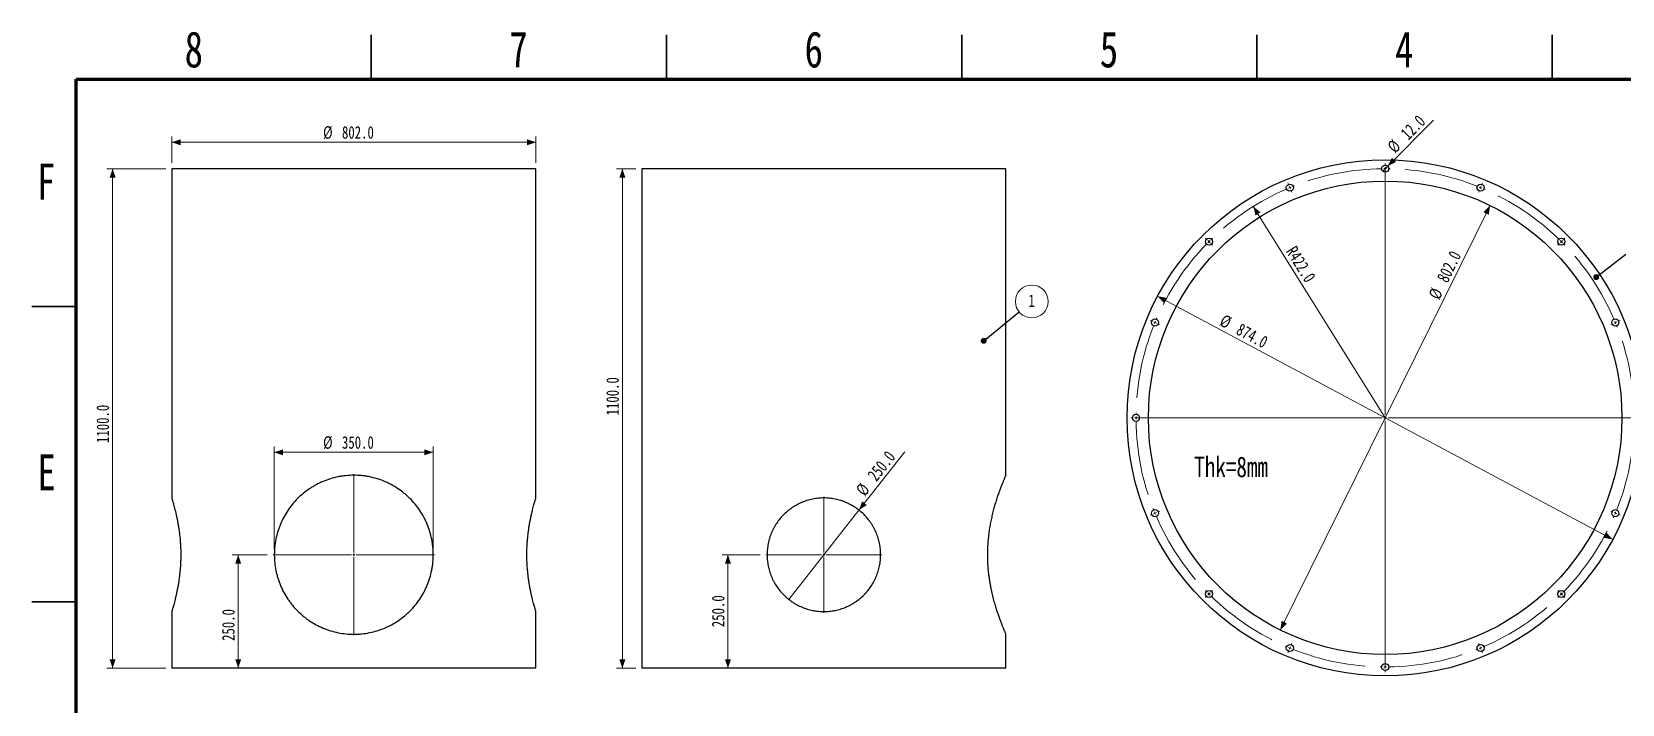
# Paper-space layout 'Sheet3' of a CAD drawing. Header units: millimetres. Extents: x 0 to 433, y 0 to 295.
# Drawn here: x 2.5 to 271.9, y 181.2 to 295 of the extents above; entities that cross this region are included whole.
import ezdxf

# ---------------------------------------------------------------- set-up
doc = ezdxf.new("R2010")
doc.units = ezdxf.units.MM
doc.linetypes.add('CENTERX2', pattern=[20.32, 12.7, -2.54, 2.54, -2.54])
doc.styles.add('SLDTEXTSTYLE0', font='TXT', dxfattribs={"width": 0.75})
doc.dimstyles.new('SLDDIMSTYLE10', dxfattribs={"dimtxt": 2.116667, "dimasz": 1.5, "dimexe": 0, "dimexo": 0.0625, "dimgap": 0.529167, "dimtad": 1, "dimdec": 1, "dimlfac": 13, "dimrnd": 1e-09, "dimzin": 4, "dimdsep": 46, "dimtxsty": 'SLDTEXTSTYLE0', "dimblk1": 'NONE', "dimsah": 1, "dimcen": 0, "dimadec": 0, "dimazin": 1, "dimtfac": 1, "dimtdec": 0, "dimtmove": 0, "dimatfit": 3, "dimldrblk": 'NONE', "dimfxl": 1, "dimfrac": 2, "dimtolj": 1, "dimtzin": 12, "dimarcsym": 0})
doc.dimstyles.new('SLDDIMSTYLE16', dxfattribs={"dimtxt": 2.116667, "dimasz": 1.5, "dimexe": 0, "dimexo": 0.0625, "dimgap": 0.529167, "dimtad": 1, "dimdec": 1, "dimlfac": 10, "dimrnd": 1e-09, "dimzin": 4, "dimdsep": 46, "dimtxsty": 'SLDTEXTSTYLE0', "dimsah": 1, "dimcen": 0, "dimadec": 0, "dimazin": 1, "dimtfac": 1, "dimtdec": 0, "dimtofl": 0, "dimtmove": 0, "dimatfit": 3, "dimfxl": 1, "dimfrac": 2, "dimtolj": 1, "dimtzin": 12, "dimarcsym": 0})
doc.dimstyles.new('SLDDIMSTYLE17', dxfattribs={"dimtxt": 2.116667, "dimasz": 1.5, "dimexe": 0, "dimexo": 0.0625, "dimgap": 0.529167, "dimtad": 1, "dimdec": 1, "dimlfac": 10, "dimrnd": 1e-09, "dimzin": 4, "dimdsep": 46, "dimtxsty": 'SLDTEXTSTYLE0', "dimblk1": 'NONE', "dimsah": 1, "dimcen": 0, "dimadec": 0, "dimazin": 1, "dimtfac": 1, "dimtdec": 0, "dimtmove": 0, "dimatfit": 3, "dimldrblk": 'NONE', "dimfxl": 1, "dimfrac": 2, "dimtolj": 1, "dimtzin": 12, "dimarcsym": 0})
doc.dimstyles.new('SLDDIMSTYLE3', dxfattribs={"dimtxt": 0.18, "dimasz": 1, "dimexe": 0, "dimexo": 0.0625, "dimgap": 0, "dimtad": 0, "dimtih": 1, "dimtoh": 1, "dimdec": 0, "dimrnd": 1e-09, "dimzin": 0, "dimdsep": 46, "dimtxsty": 'Standard', "dimblk1": 'DOT', "dimblk2": 'DOT', "dimsah": 1, "dimcen": 0.09, "dimadec": 0, "dimazin": 0, "dimtfac": 1, "dimtdec": 0, "dimtofl": 0, "dimtmove": 0, "dimatfit": 3, "dimldrblk": 'DOT', "dimfxl": 1, "dimfrac": 2, "dimtolj": 1, "dimtzin": 0, "dimarcsym": 0})
doc.dimstyles.new('SLDDIMSTYLE5', dxfattribs={"dimtxt": 2.116667, "dimasz": 1.5, "dimexe": 0, "dimexo": 0.0625, "dimgap": 0.529167, "dimtad": 1, "dimdec": 1, "dimlfac": 10, "dimrnd": 1e-09, "dimzin": 4, "dimdsep": 46, "dimtxsty": 'SLDTEXTSTYLE0', "dimsah": 1, "dimcen": 0, "dimadec": 0, "dimazin": 1, "dimtfac": 1, "dimtdec": 0, "dimtmove": 0, "dimatfit": 3, "dimfxl": 1, "dimfrac": 2, "dimtolj": 1, "dimtzin": 12, "dimarcsym": 0})
doc.dimstyles.new('SLDDIMSTYLE9', dxfattribs={"dimtxt": 2.116667, "dimasz": 1.5, "dimexe": 0, "dimexo": 0.0625, "dimgap": 0.529167, "dimtad": 1, "dimdec": 1, "dimlfac": 13, "dimrnd": 1e-09, "dimzin": 4, "dimdsep": 46, "dimtxsty": 'SLDTEXTSTYLE0', "dimsah": 1, "dimcen": 0.09, "dimadec": 0, "dimazin": 1, "dimtfac": 1, "dimtdec": 0, "dimtofl": 0, "dimtmove": 0, "dimatfit": 3, "dimfxl": 1, "dimfrac": 2, "dimtolj": 1, "dimtzin": 12, "dimarcsym": 0})

# ---------------------------------------------------------------- blocks, each defined once
blk = doc.blocks.new('_D_20')
at = {"color": 7, "linetype": 'Continuous', "lineweight": 18}
for p, q in [((26.19, 272.86), (26.19, 277.33)), ((87.88, 276.33), (26.19, 276.33)), ((87.88, 272.86), (87.88, 277.33))]:
    blk.add_line(p, q, dxfattribs=at)
for points in [[(26.19, 276.33), (27.69, 275.83), (27.69, 276.83)], [(87.88, 276.33), (86.38, 276.83), (86.38, 275.83)]]:
    blk.add_solid(points, dxfattribs=at)
at = {"color": 7, "linetype": 'Continuous', "lineweight": 18, "char_height": 2.117, "attachment_point": 1, "style": 'SLDTEXTSTYLE0'}
for s, insert in [('%%c', (51.84, 279.06)), ('802.0', (55.03, 279.06))]:
    blk.add_mtext(s, dxfattribs=dict(at, insert=insert))
blk = doc.blocks.new('_D_21')
at = {"color": 7, "linetype": 'Continuous', "lineweight": 18}
for p, q in [((25.19, 271.86), (15.19, 271.86)), ((16.19, 187.24), (16.19, 271.86)), ((25.19, 187.24), (15.19, 187.24))]:
    blk.add_line(p, q, dxfattribs=at)
for points in [[(16.19, 271.86), (15.69, 270.36), (16.69, 270.36)], [(16.19, 187.24), (16.69, 188.74), (15.69, 188.74)]]:
    blk.add_solid(points, dxfattribs=at)
at = {"color": 7, "linetype": 'Continuous', "lineweight": 18, "insert": (13.46, 225.4), "char_height": 2.117, "attachment_point": 1, "rotation": 90, "style": 'SLDTEXTSTYLE0'}
blk.add_mtext('1100.0', dxfattribs=at)
blk = doc.blocks.new('_D_22')
at = {"color": 7, "linetype": 'Continuous', "lineweight": 18}
for p, q in [((42.38, 206.47), (36.46, 206.47)), ((37.46, 206.47), (37.46, 187.24))]:
    blk.add_line(p, q, dxfattribs=at)
for points in [[(37.46, 206.47), (36.96, 204.97), (37.96, 204.97)], [(37.46, 187.24), (37.96, 188.74), (36.96, 188.74)]]:
    blk.add_solid(points, dxfattribs=at)
at = {"color": 7, "linetype": 'Continuous', "lineweight": 18, "insert": (34.73, 191.88), "char_height": 2.117, "attachment_point": 1, "rotation": 90, "style": 'SLDTEXTSTYLE0'}
blk.add_mtext('250.0', dxfattribs=at)
blk = doc.blocks.new('_D_23')
at = {"color": 7, "linetype": 'Continuous', "lineweight": 18}
for p, q in [((43.57, 207.47), (43.57, 224.82)), ((43.57, 223.82), (70.5, 223.82)), ((70.5, 207.47), (70.5, 224.82))]:
    blk.add_line(p, q, dxfattribs=at)
for points in [[(43.57, 223.82), (45.07, 223.32), (45.07, 224.32)], [(70.5, 223.82), (69, 224.32), (69, 223.32)]]:
    blk.add_solid(points, dxfattribs=at)
at = {"color": 7, "linetype": 'Continuous', "lineweight": 18, "char_height": 2.117, "attachment_point": 1, "style": 'SLDTEXTSTYLE0'}
for s, insert in [('%%c', (51.84, 226.55)), ('350.0', (55.03, 226.55))]:
    blk.add_mtext(s, dxfattribs=dict(at, insert=insert))
blk = doc.blocks.new('SW_CENTERMARKSYMBOL_0')
at = {"color": 0, "linetype": 'Continuous', "lineweight": 0}
for p, q in [((0, 0.38), (0, 13.65)), ((-0.38, 0), (-13.65, 0)), ((0, 0), (-0.19, 0)), ((0, 0), (0, 0.19)), ((0, 0), (0, -0.19)), ((0, 0), (0.19, 0)), ((0.38, 0), (13.65, 0)), ((0, -0.38), (0, -13.65))]:
    blk.add_line(p, q, dxfattribs=at)
blk = doc.blocks.new('_D_24')
at = {"color": 7, "linetype": 'Continuous', "lineweight": 18}
for p, q in [((125.84, 206.47), (119.4, 206.47)), ((120.4, 206.47), (120.4, 187.24))]:
    blk.add_line(p, q, dxfattribs=at)
for points in [[(120.4, 206.47), (119.9, 204.97), (120.9, 204.97)], [(120.4, 187.24), (120.9, 188.74), (119.9, 188.74)]]:
    blk.add_solid(points, dxfattribs=at)
at = {"color": 7, "linetype": 'Continuous', "lineweight": 18, "insert": (117.68, 194.21), "char_height": 2.117, "attachment_point": 1, "rotation": 90, "style": 'SLDTEXTSTYLE0'}
blk.add_mtext('250.0', dxfattribs=at)
blk = doc.blocks.new('_D_25')
at = {"color": 7, "linetype": 'Continuous', "lineweight": 18}
for q in [(150.38, 223.9), (130.7, 198.92)]:
    blk.add_line((142.6, 214.03), q, dxfattribs=at)
blk.add_solid([(142.6, 214.03), (143.92, 214.9), (143.13, 215.52)], dxfattribs=at)
at = {"color": 7, "linetype": 'Continuous', "lineweight": 18, "char_height": 2.117, "attachment_point": 1, "rotation": 51.7787, "style": 'SLDTEXTSTYLE0'}
for s, insert in [('250.0', (143.89, 220.06)), ('%%c', (141.91, 217.55))]:
    blk.add_mtext(s, dxfattribs=dict(at, insert=insert))
blk = doc.blocks.new('_NONE')
blk = doc.blocks.new('_D_26')
at = {"color": 7, "linetype": 'Continuous', "lineweight": 18}
for p, q in [((104.8, 271.86), (101.53, 271.86)), ((102.53, 271.86), (102.53, 187.24)), ((104.8, 187.24), (101.53, 187.24))]:
    blk.add_line(p, q, dxfattribs=at)
for points in [[(102.53, 271.86), (102.03, 270.36), (103.03, 270.36)], [(102.53, 187.24), (103.03, 188.74), (102.03, 188.74)]]:
    blk.add_solid(points, dxfattribs=at)
at = {"color": 7, "linetype": 'Continuous', "lineweight": 18, "insert": (99.8, 230.07), "char_height": 2.117, "attachment_point": 1, "rotation": 90, "style": 'SLDTEXTSTYLE0'}
blk.add_mtext('1100.0', dxfattribs=at)
blk = doc.blocks.new('SW_NOTE_40')
at = {"color": 0, "linetype": 'Continuous', "lineweight": 0}
blk.add_circle((2.15, 1.76), 2.78, dxfattribs=at)
at = {"color": 0, "linetype": 'Continuous', "lineweight": 0, "insert": (2.13, 2.93), "char_height": 2.12, "attachment_point": 2, "style": 'SLDTEXTSTYLE0'}
blk.add_mtext('1', dxfattribs=at)
blk = doc.blocks.new('_DOT')
at = {"color": 0, "linetype": 'ByBlock', "lineweight": -2}
blk.add_line((-0.5, 0), (-1, 0), dxfattribs=at)
at = {"color": 0, "linetype": 'ByBlock', "const_width": 0.5}
blk.add_lwpolyline([(-0.25, 0, 1), (0.25, 0, 1)], format="xyb", close=True, dxfattribs=at)
blk = doc.blocks.new('SW_CENTERMARKSYMBOL_1')
at = {"color": 0, "linetype": 'Continuous', "lineweight": 0}
for p, q in [((0, 0.38), (0, 9.81)), ((-0.38, 0), (-9.81, 0)), ((0, 0), (-0.19, 0)), ((0, 0), (0, 0.19)), ((0, 0), (0, -0.19)), ((0, 0), (0.19, 0)), ((0.38, 0), (9.81, 0)), ((0, -0.38), (0, -9.81))]:
    blk.add_line(p, q, dxfattribs=at)
blk = doc.blocks.new('_D_34')
at = {"color": 7, "linetype": 'Continuous', "lineweight": 18}
blk.add_line((249.48, 265.62), (213.96, 193.71), dxfattribs=at)
for points in [[(249.48, 265.62), (248.37, 264.49), (249.27, 264.05)], [(213.96, 193.71), (215.07, 194.84), (214.17, 195.28)]]:
    blk.add_solid(points, dxfattribs=at)
at = {"color": 7, "linetype": 'Continuous', "lineweight": 18, "char_height": 2.117, "attachment_point": 1, "rotation": 63.7075, "style": 'SLDTEXTSTYLE0'}
for s, insert in [('802.0', (240.37, 253.32)), ('%%c', (238.95, 250.45))]:
    blk.add_mtext(s, dxfattribs=dict(at, insert=insert))
blk = doc.blocks.new('_D_35')
at = {"color": 7, "linetype": 'Continuous', "lineweight": 18}
blk.add_line((193.17, 250.25), (270.27, 209.08), dxfattribs=at)
for points in [[(193.17, 250.25), (194.26, 249.1), (194.73, 249.98)], [(270.27, 209.08), (269.18, 210.23), (268.71, 209.35)]]:
    blk.add_solid(points, dxfattribs=at)
at = {"color": 7, "linetype": 'Continuous', "lineweight": 18, "char_height": 2.117, "attachment_point": 1, "rotation": 331.8996, "style": 'SLDTEXTSTYLE0'}
for s, insert in [('%%c', (204.49, 247.29)), ('874.0', (207.31, 245.79))]:
    blk.add_mtext(s, dxfattribs=dict(at, insert=insert))
blk = doc.blocks.new('_D_36')
at = {"color": 7, "linetype": 'Continuous', "lineweight": 18}
blk.add_line((209.38, 265.47), (231.72, 229.66), dxfattribs=at)
blk.add_solid([(209.38, 265.47), (209.75, 263.93), (210.6, 264.46)], dxfattribs=at)
at = {"color": 7, "linetype": 'Continuous', "lineweight": 18, "insert": (216.63, 258.99), "char_height": 2.117, "attachment_point": 1, "rotation": 301.9619, "style": 'SLDTEXTSTYLE0'}
blk.add_mtext('R422.0', dxfattribs=at)
blk = doc.blocks.new('_D_37')
at = {"color": 7, "linetype": 'Continuous', "lineweight": 18}
for q in [(239.91, 280.06), (231.3, 271.44)]:
    blk.add_line((232.14, 272.29), q, dxfattribs=at)
blk.add_solid([(232.14, 272.29), (233.56, 273), (232.85, 273.7)], dxfattribs=at)
at = {"color": 7, "linetype": 'Continuous', "lineweight": 18, "char_height": 2.117, "attachment_point": 1, "rotation": 45, "style": 'SLDTEXTSTYLE0'}
for s, insert in [('12.0', (234.15, 278.09)), ('%%c', (231.89, 275.83))]:
    blk.add_mtext(s, dxfattribs=dict(at, insert=insert))
blk = doc.blocks.new('SW_CENTERMARKSYMBOL_4')
at = {"color": 0, "linetype": 'Continuous', "lineweight": 0}
for p, q in [((-38.99, 26.55), (-38.99, 26.9)), ((-38.99, -15.65), (-38.99, 26.3)), ((-38.99, 26.05), (-38.99, 26.3)), ((-38.99, 26.05), (-38.99, 25.8)), ((-38.99, 25.55), (-38.99, 25.2)), ((-55.33, 23.3), (-55.46, 23.62)), ((-55.14, 22.84), (-55.23, 23.07)), ((-55.14, 22.84), (-55.04, 22.61)), ((-54.95, 22.38), (-54.81, 22.05)), ((-23.03, 22.38), (-23.16, 22.05)), ((-22.84, 22.84), (-22.93, 22.61)), ((-22.84, 22.84), (-22.74, 23.07)), ((-22.65, 23.3), (-22.51, 23.62)), ((-69.18, 14.04), (-69.43, 14.29)), ((-68.83, 13.69), (-69, 13.87)), ((-68.83, 13.69), (-68.65, 13.51)), ((-9.15, 13.69), (-9.32, 13.51)), ((-9.15, 13.69), (-8.97, 13.87)), ((-8.79, 14.04), (-8.55, 14.29)), ((-68.47, 13.34), (-68.23, 13.09)), ((-9.5, 13.34), (-9.75, 13.09)), ((-78.44, 0.19), (-78.76, 0.33)), ((-77.98, 0), (-78.21, 0.1)), ((0, 0), (-0.23, -0.1)), ((0, 0), (0.23, 0.1)), ((0.46, 0.19), (0.79, 0.33)), ((-77.98, 0), (-77.74, -0.1)), ((-77.51, -0.19), (-77.19, -0.33)), ((-0.46, -0.19), (-0.79, -0.33)), ((-81.69, -16.15), (-82.04, -16.15)), ((-39.49, -16.15), (-81.44, -16.15)), ((-81.19, -16.15), (-81.44, -16.15)), ((-81.19, -16.15), (-80.94, -16.15)), ((-80.69, -16.15), (-80.34, -16.15)), ((-38.99, -16.15), (-39.24, -16.15)), ((-38.99, -16.15), (-38.99, -15.9)), ((-38.99, -16.15), (-38.99, -16.4)), ((-38.99, -16.15), (-38.74, -16.15)), ((-38.49, -16.15), (3.46, -16.15)), ((2.71, -16.15), (2.36, -16.15)), ((3.21, -16.15), (2.96, -16.15)), ((3.21, -16.15), (3.46, -16.15)), ((3.71, -16.15), (4.06, -16.15)), ((-38.99, -16.65), (-38.99, -58.6)), ((-77.98, -32.3), (-78.21, -32.39)), ((-77.98, -32.3), (-77.74, -32.2)), ((-77.51, -32.11), (-77.19, -31.97)), ((-0.46, -32.11), (-0.79, -31.97)), ((0, -32.3), (-0.23, -32.2)), ((0, -32.3), (0.23, -32.39)), ((-78.44, -32.49), (-78.76, -32.62)), ((0.46, -32.49), (0.79, -32.62)), ((-68.47, -45.64), (-68.23, -45.39)), ((-9.5, -45.64), (-9.75, -45.39)), ((-69.18, -46.34), (-69.43, -46.59)), ((-68.83, -45.99), (-69, -46.17)), ((-68.83, -45.99), (-68.65, -45.81)), ((-9.15, -45.99), (-9.32, -45.81)), ((-9.15, -45.99), (-8.97, -46.17)), ((-8.79, -46.34), (-8.55, -46.59)), ((-55.33, -55.6), (-55.46, -55.92)), ((-55.14, -55.14), (-55.23, -55.37)), ((-55.14, -55.14), (-55.04, -54.91)), ((-54.95, -54.68), (-54.81, -54.35)), ((-23.03, -54.68), (-23.16, -54.35)), ((-22.84, -55.14), (-22.93, -54.91)), ((-22.84, -55.14), (-22.74, -55.37)), ((-22.65, -55.6), (-22.51, -55.92)), ((-38.99, -57.85), (-38.99, -57.5)), ((-38.99, -58.35), (-38.99, -58.1)), ((-38.99, -58.35), (-38.99, -58.6)), ((-38.99, -58.85), (-38.99, -59.2))]:
    blk.add_line(p, q, dxfattribs=at)
at = {"color": 0, "linetype": 'CENTERX2', "lineweight": 0}
for start, end in [(90.6789, 111.8211), (68.1789, 89.3211), (113.1789, 134.3211), (45.6789, 66.8211), (135.6789, 156.8211), (23.1789, 44.3211), (158.1789, 179.3211), (0.6789, 21.8211), (180.6789, 201.8211), (338.1789, 359.3211), (203.1789, 224.3211), (315.6789, 336.8211), (225.6789, 246.8211), (293.1789, 314.3211), (248.1789, 269.3211), (270.6789, 291.8211)]:
    blk.add_arc((-38.99, -16.15), 42.2, start, end, dxfattribs=at)
at = {"color": 0, "linetype": 'Continuous', "lineweight": 0}
for start, end in [(90, 90.3394), (89.6606, 90), (112.5, 112.8394), (112.1606, 112.5), (67.5, 67.8394), (67.1606, 67.5), (135, 135.3394), (134.6606, 135), (45, 45.3394), (44.6606, 45), (157.1606, 157.5), (22.5, 22.8394), (22.1606, 22.5), (157.5, 157.8394), (179.6606, 180), (180, 180.3394), (0, 0.3394), (359.6606, 0), (202.1606, 202.5), (202.5, 202.8394), (337.1606, 337.5), (337.5, 337.8394), (224.6606, 225), (225, 225.3394), (314.6606, 315), (315, 315.3394), (247.1606, 247.5), (247.5, 247.8394), (292.1606, 292.5), (292.5, 292.8394), (269.6606, 270), (270, 270.3394)]:
    blk.add_arc((-38.99, -16.15), 42.2, start, end, dxfattribs=at)

psp = doc.layouts.new('Sheet3')

# ---------------------------------------------------------------- linework, layer by layer
at = {"color": 7, "linetype": 'Continuous', "lineweight": 35}
for p, q in [((60, 287), (60, 294.5)), ((110, 287), (110, 294.5)), ((160, 287), (160, 294.5)), ((210, 294.5), (210, 287)), ((210, 287), (210, 294.5)), ((260, 287), (260, 294.5)), ((10, 248.5), (2.5, 248.5)), ((10, 198.5), (2.5, 198.5))]:
    psp.add_line(p, q, dxfattribs=at)
at = {"color": 7, "linetype": 'Continuous', "lineweight": 70}
for p, q in [((10, 10), (10, 287)), ((10, 287), (410, 287))]:
    psp.add_line(p, q, dxfattribs=at)
at = {"color": 7, "linetype": 'Continuous', "lineweight": 25}
for p, q in [((26.19, 271.8578), (26.19, 216.0886)), ((87.8823, 271.8578), (26.19, 271.8578)), ((87.8823, 216.0886), (87.8823, 271.8578)), ((105.8027, 271.8578), (105.8027, 187.2424)), ((136.6488, 271.8578), (105.8027, 271.8578)), ((167.495, 271.8578), (136.6488, 271.8578)), ((167.495, 219.9233), (167.495, 271.8578)), ((26.19, 196.8616), (26.19, 187.2424)), ((87.8823, 187.2424), (87.8823, 196.8616)), ((167.495, 187.2424), (167.495, 193.0117)), ((87.8823, 187.2424), (26.19, 187.2424)), ((136.6488, 187.2424), (105.8027, 187.2424)), ((167.495, 187.2424), (136.6488, 187.2424))]:
    psp.add_line(p, q, dxfattribs=at)
for centre, radius in [((231.7205, 229.6645), 43.7), ((231.7205, 271.8645), 0.6), ((231.7205, 229.6645), 40.1), ((215.5712, 268.6522), 0.6), ((247.8697, 268.6522), 0.6), ((201.8806, 259.5044), 0.6), ((261.5604, 259.5044), 0.6), ((192.7328, 245.8137), 0.6), ((270.7082, 245.8137), 0.6), ((189.5205, 229.6645), 0.6), ((192.7328, 213.5152), 0.6), ((270.7082, 213.5152), 0.6), ((201.8806, 199.8246), 0.6), ((261.5604, 199.8246), 0.6), ((215.5712, 190.6768), 0.6), ((247.8697, 190.6768), 0.6), ((231.7205, 187.4645), 0.6)]:
    psp.add_circle(centre, radius, dxfattribs=at)
for points, knots in [([(57.0361, 193.0117), (56.5855, 193.0117), (56.1392, 193.0342), (55.2549, 193.1226), (54.8169, 193.1885), (53.9489, 193.363), (53.519, 193.4716), (52.9868, 193.6347), (52.8805, 193.6687), (52.6688, 193.7393), (52.5637, 193.7759), (52.2505, 193.8891), (52.0445, 193.9694), (51.4348, 194.2244), (51.0394, 194.4132), (50.2698, 194.8276), (49.8956, 195.0532), (49.441, 195.3584), (49.3507, 195.4206), (49.1715, 195.5474), (49.0825, 195.6121), (48.8181, 195.809), (48.6459, 195.944), (48.1409, 196.36), (47.8198, 196.6519), (47.2075, 197.2646), (46.9163, 197.5855), (46.5021, 198.0891), (46.3677, 198.2607), (46.1719, 198.5238), (46.1076, 198.6125), (45.9808, 198.7918), (45.9184, 198.8823), (45.613, 199.3376), (45.3879, 199.7115), (44.9751, 200.4787), (44.7874, 200.872), (44.4498, 201.6787), (44.2998, 202.092), (44.1368, 202.622), (44.1054, 202.7287), (44.0452, 202.9433), (44.0163, 203.0515), (43.9338, 203.3762), (43.8844, 203.5933), (43.7526, 204.2464), (43.6867, 204.6843), (43.598, 205.565), (43.5753, 206.0078), (43.5743, 206.6757), (43.5795, 206.899), (43.5957, 207.2348), (43.6025, 207.347), (43.619, 207.5715), (43.6287, 207.6836), (43.6837, 208.2415), (43.7496, 208.6817), (43.9235, 209.5502), (44.0315, 209.9786), (44.2249, 210.6125), (44.2946, 210.8223), (44.4071, 211.1349), (44.4459, 211.2388), (44.5262, 211.4457), (44.5677, 211.5489), (44.7808, 212.0603), (44.9697, 212.4569), (45.3832, 213.2269), (45.6077, 213.6002), (46.0924, 214.3242), (46.3526, 214.6748), (46.9096, 215.3534), (47.2024, 215.6764), (47.8156, 216.2907), (48.1361, 216.5821), (48.8052, 217.134), (49.1538, 217.3945), (49.608, 217.7003), (49.6997, 217.7605), (49.8851, 217.8788), (49.9788, 217.937), (50.2622, 218.1083), (50.4533, 218.2174), (51.033, 218.5301), (51.4282, 218.7188), (52.2359, 219.0574), (52.6484, 219.2072), (53.4914, 219.4671), (53.9219, 219.5773), (54.582, 219.7111), (54.8025, 219.75), (55.2438, 219.8168), (55.4647, 219.8446), (56.1279, 219.9114), (56.5709, 219.934), (57.4588, 219.9354), (57.9036, 219.9142), (58.4608, 219.8596), (58.5722, 219.8473), (58.7953, 219.8198), (58.9069, 219.8046), (59.2397, 219.7551), (59.4597, 219.7167), (60.1143, 219.5857), (60.5434, 219.4773), (61.3879, 219.2196), (61.8031, 219.0702), (62.3135, 218.8577), (62.4152, 218.8139), (62.6176, 218.7236), (62.7185, 218.6772), (63.0189, 218.5342), (63.2159, 218.4345), (63.7969, 218.1222), (64.1712, 217.8966), (64.8948, 217.4114), (65.2441, 217.1518), (65.7497, 216.7365), (65.9151, 216.5938), (66.1586, 216.373), (66.239, 216.2983), (66.3978, 216.1471), (66.4761, 216.0707), (66.8622, 215.6847), (67.1541, 215.3629), (67.7051, 214.6936), (67.9642, 214.346), (68.4495, 213.6243), (68.6758, 213.2501), (68.9374, 212.7649), (68.9887, 212.6668), (69.0887, 212.47), (69.1374, 212.3711), (69.2797, 212.073), (69.3694, 211.8725), (69.6235, 211.2653), (69.7728, 210.8531), (70.0312, 210.0137), (70.1403, 209.5864), (70.2728, 208.9336), (70.3118, 208.7141), (70.3622, 208.3816), (70.3777, 208.2701), (70.4058, 208.0471), (70.4185, 207.9356), (70.4747, 207.3785), (70.4971, 206.9336), (70.4982, 206.0454), (70.4768, 205.6021), (70.4117, 204.9382), (70.3845, 204.7171), (70.3353, 204.3858), (70.3175, 204.2754), (70.2791, 204.0547), (70.2585, 203.9443), (70.1486, 203.3945), (70.0396, 202.9636), (69.7816, 202.1188), (69.6325, 201.7047), (69.2945, 200.893), (69.1056, 200.4951), (68.6874, 199.7162), (68.4612, 199.3409), (67.976, 198.6169), (67.717, 198.2682), (67.1658, 197.5968), (66.8738, 197.274), (66.4101, 196.8094), (66.2509, 196.6575), (65.9271, 196.3632), (65.7621, 196.2205), (65.2579, 195.8052), (64.9095, 195.5456), (64.1881, 195.0605), (63.8151, 194.8349), (63.2363, 194.5225), (63.0401, 194.4227), (62.7409, 194.2797), (62.6403, 194.2332), (62.4374, 194.1423), (62.3354, 194.0981), (61.824, 193.8841), (61.4087, 193.734), (60.566, 193.4752), (60.1386, 193.3666), (59.2715, 193.1912), (58.8317, 193.1244), (58.1623, 193.057), (57.9372, 193.04), (57.5996, 193.023), (57.487, 193.0188), (57.2617, 193.0131), (57.1488, 193.0117), (57.0361, 193.0117)], [0, 0, 0, 0, 0.015625, 0.015625, 0.03125, 0.03125, 0.046875, 0.046875, 0.05078125, 0.05078125, 0.0546875, 0.0546875, 0.0625, 0.0625, 0.078125, 0.078125, 0.09375, 0.09375, 0.09765625, 0.09765625, 0.1015625, 0.1015625, 0.109375, 0.109375, 0.125, 0.125, 0.140625, 0.140625, 0.1484375, 0.1484375, 0.15234375, 0.15234375, 0.15625, 0.15625, 0.171875, 0.171875, 0.1875, 0.1875, 0.203125, 0.203125, 0.20703125, 0.20703125, 0.2109375, 0.2109375, 0.21875, 0.21875, 0.234375, 0.234375, 0.25, 0.25, 0.2578125, 0.2578125, 0.26171875, 0.26171875, 0.265625, 0.265625, 0.28125, 0.28125, 0.296875, 0.296875, 0.3046875, 0.3046875, 0.30859375, 0.30859375, 0.3125, 0.3125, 0.328125, 0.328125, 0.34375, 0.34375, 0.359375, 0.359375, 0.375, 0.375, 0.390625, 0.390625, 0.40625, 0.40625, 0.41015625, 0.41015625, 0.4140625, 0.4140625, 0.421875, 0.421875, 0.4375, 0.4375, 0.453125, 0.453125, 0.46875, 0.46875, 0.4765625, 0.4765625, 0.484375, 0.484375, 0.5, 0.5, 0.515625, 0.515625, 0.51953125, 0.51953125, 0.5234375, 0.5234375, 0.53125, 0.53125, 0.546875, 0.546875, 0.5625, 0.5625, 0.56640625, 0.56640625, 0.5703125, 0.5703125, 0.578125, 0.578125, 0.59375, 0.59375, 0.609375, 0.609375, 0.6171875, 0.6171875, 0.62109375, 0.62109375, 0.625, 0.625, 0.640625, 0.640625, 0.65625, 0.65625, 0.671875, 0.671875, 0.67578125, 0.67578125, 0.6796875, 0.6796875, 0.6875, 0.6875, 0.703125, 0.703125, 0.71875, 0.71875, 0.7265625, 0.7265625, 0.73046875, 0.73046875, 0.734375, 0.734375, 0.75, 0.75, 0.765625, 0.765625, 0.7734375, 0.7734375, 0.77734375, 0.77734375, 0.78125, 0.78125, 0.796875, 0.796875, 0.8125, 0.8125, 0.828125, 0.828125, 0.84375, 0.84375, 0.859375, 0.859375, 0.875, 0.875, 0.8828125, 0.8828125, 0.890625, 0.890625, 0.90625, 0.90625, 0.921875, 0.921875, 0.9296875, 0.9296875, 0.93359375, 0.93359375, 0.9375, 0.9375, 0.953125, 0.953125, 0.96875, 0.96875, 0.984375, 0.984375, 0.9921875, 0.9921875, 0.99609375, 0.99609375, 1, 1, 1, 1]), ([(167.495, 193.0117), (167.4915, 193.0197), (167.4844, 193.0358), (167.4273, 193.1672), (167.3361, 193.3793), (167.2102, 193.6766), (167.0553, 194.0504), (166.8751, 194.4973), (166.6708, 195.0217), (166.4457, 195.6243), (166.2055, 196.301), (165.9546, 197.0529), (165.6998, 197.8761), (165.4467, 198.7719), (165.2035, 199.7344), (165.0154, 200.5913), (164.8776, 201.3073), (164.781, 201.8638), (164.6933, 202.4324), (164.5944, 203.1703), (164.4979, 204.0876), (164.4368, 205.0097), (164.4098, 205.7608), (164.401, 206.3348), (164.4041, 206.9109), (164.423, 207.6333), (164.4705, 208.4993), (164.5618, 209.5054), (164.6878, 210.5019), (164.8447, 211.4762), (165.0274, 212.4181), (165.2318, 213.3261), (165.4542, 214.1998), (165.6936, 215.0487), (165.9443, 215.8614), (166.201, 216.633), (166.453, 217.3428), (166.6919, 217.9803), (166.91, 218.5372), (167.07, 218.9312), (167.1826, 219.203), (167.2592, 219.3855), (167.326, 219.5431), (167.3977, 219.7106), (167.4593, 219.8529), (167.4948, 219.9344), (167.4911, 219.9259), (167.49, 219.9233)], [0, 0, 0, 0, 0.02472058, 0.0496246, 0.07509952, 0.10076704, 0.12548545, 0.15036693, 0.17574238, 0.20128048, 0.22723253, 0.2533484, 0.27997316, 0.3067731, 0.33406727, 0.36156091, 0.37564079, 0.38972053, 0.4039224, 0.41812412, 0.44395895, 0.47000172, 0.48336577, 0.49672978, 0.51021473, 0.52369969, 0.54740497, 0.57127426, 0.59564369, 0.620178, 0.64446675, 0.66890332, 0.69378525, 0.718814, 0.74534125, 0.77204114, 0.79928798, 0.8267278, 0.85389189, 0.8812626, 0.89529259, 0.90932248, 0.92347738, 0.93763219, 0.96294395, 0.98845037, 1, 1, 1, 1]), ([(26.19, 216.0886), (26.1919, 216.0825), (26.1957, 216.0703), (26.2264, 215.9714), (26.2753, 215.812), (26.3425, 215.5886), (26.4254, 215.306), (26.5215, 214.9678), (26.6299, 214.5705), (26.7479, 214.1167), (26.8723, 213.6089), (26.9998, 213.0503), (27.1279, 212.4402), (27.252, 211.7848), (27.3685, 211.0887), (27.4743, 210.3537), (27.5664, 209.579), (27.6393, 208.7878), (27.6911, 207.9918), (27.7217, 207.1967), (27.7306, 206.3867), (27.7172, 205.5893), (27.6831, 204.812), (27.6309, 204.0603), (27.5607, 203.3185), (27.4745, 202.5968), (27.375, 201.9013), (27.265, 201.2357), (27.1461, 200.5987), (27.0212, 199.9943), (26.8933, 199.4266), (26.7661, 198.902), (26.643, 198.4248), (26.5292, 198.0062), (26.4276, 197.6479), (26.3411, 197.3531), (26.2711, 197.1206), (26.2225, 196.9624), (26.1943, 196.8715), (26.1921, 196.8647), (26.1912, 196.8616)], [0, 0, 0, 0, 0.02560481, 0.05139537, 0.07747124, 0.1039352, 0.12953154, 0.15530148, 0.18133431, 0.20772326, 0.23403382, 0.26052008, 0.28727726, 0.31440605, 0.34122294, 0.36823243, 0.39586374, 0.42371703, 0.44981327, 0.47610496, 0.50270358, 0.52972428, 0.5548269, 0.58010375, 0.60573583, 0.631546, 0.6570382, 0.68269715, 0.70860877, 0.73486325, 0.76139843, 0.78830412, 0.81539869, 0.84288394, 0.86957875, 0.89667973, 0.92399023, 0.95173576, 0.97750603, 1, 1, 1, 1]), ([(87.8811, 196.8616), (87.8815, 196.8604), (87.8847, 196.85), (87.8712, 196.8935), (87.8395, 196.9958), (87.7875, 197.1658), (87.7199, 197.3911), (87.6363, 197.6771), (87.5389, 198.0217), (87.4301, 198.4222), (87.3126, 198.8769), (87.1885, 199.3864), (87.061, 199.9486), (86.9333, 200.5624), (86.8092, 201.2238), (86.6921, 201.9324), (86.5878, 202.6711), (86.499, 203.436), (86.4283, 204.2194), (86.377, 205.0311), (86.3485, 205.8396), (86.3424, 206.6375), (86.3571, 207.4173), (86.3927, 208.1989), (86.4477, 208.9625), (86.5198, 209.7021), (86.6063, 210.4133), (86.7064, 211.1041), (86.818, 211.7708), (86.938, 212.4072), (87.0635, 213.0092), (87.1914, 213.5726), (87.3178, 214.0905), (87.4391, 214.5583), (87.5522, 214.9731), (87.6542, 215.3313), (87.7377, 215.6152), (87.8021, 215.8285), (87.8474, 215.9764), (87.8768, 216.0709), (87.8805, 216.0827), (87.8823, 216.0886)], [0, 0, 0, 0, 0.0034654, 0.02971875, 0.05637473, 0.08153845, 0.10687367, 0.13255797, 0.15841723, 0.18420801, 0.21016851, 0.23638741, 0.26295799, 0.28964566, 0.31671335, 0.34397557, 0.37164132, 0.39817861, 0.4251252, 0.45228318, 0.47987964, 0.50533651, 0.53097807, 0.55690449, 0.58321885, 0.60834191, 0.63363215, 0.65926096, 0.6850589, 0.71116484, 0.73744333, 0.76398665, 0.79089229, 0.81770728, 0.8447123, 0.87232831, 0.90016144, 0.92478859, 0.9495762, 0.97470059, 1, 1, 1, 1]), ([(136.6488, 216.0886), (136.9686, 216.0886), (137.2855, 216.0727), (137.9137, 216.0103), (138.225, 215.9637), (138.8422, 215.8404), (139.1481, 215.7635), (139.527, 215.6481), (139.6026, 215.624), (139.7534, 215.574), (139.8286, 215.548), (140.0525, 215.4674), (140.1998, 215.4103), (140.6358, 215.2287), (140.9188, 215.0942), (141.4698, 214.7986), (141.7378, 214.6375), (142.1287, 214.3758), (142.2571, 214.2853), (142.4469, 214.1443), (142.5097, 214.0963), (142.6339, 213.9992), (142.6953, 213.95), (142.9986, 213.7006), (143.2298, 213.4906), (143.6701, 213.05), (143.8793, 212.8194), (144.2755, 212.3373), (144.4625, 212.0858), (144.6822, 211.7579), (144.7253, 211.6917), (144.8098, 211.5586), (144.8511, 211.4916), (144.9725, 211.2895), (145.0499, 211.1532), (145.2717, 210.7394), (145.4057, 210.4571), (145.6461, 209.8796), (145.7525, 209.5843), (145.8908, 209.1314), (145.9334, 208.9788), (145.9918, 208.7472), (146.0103, 208.6696), (146.0454, 208.5146), (146.0619, 208.437), (146.1396, 208.0486), (146.1861, 207.7365), (146.2483, 207.11), (146.264, 206.7955), (146.2643, 206.3219), (146.2606, 206.1637), (146.249, 205.9259), (146.2441, 205.8465), (146.2324, 205.6877), (146.2256, 205.6081), (146.1864, 205.2108), (146.1395, 204.8974), (146.0159, 204.2791), (145.9391, 203.9742), (145.7561, 203.3728), (145.6498, 203.0763), (145.4676, 202.6379), (145.403, 202.4926), (145.2676, 202.2073), (145.1966, 202.0669), (144.9742, 201.6522), (144.8132, 201.3844), (144.4661, 200.8657), (144.28, 200.6149), (143.9816, 200.2514), (143.8789, 200.1323), (143.667, 199.8986), (143.5585, 199.7847), (143.2261, 199.4522), (142.9949, 199.2427), (142.5137, 198.8472), (142.2636, 198.6612), (141.8742, 198.4), (141.7419, 198.3159), (141.4725, 198.1538), (141.3353, 198.0757), (140.9166, 197.851), (140.6322, 197.7161), (140.0529, 197.4751), (139.7581, 197.369), (139.1581, 197.1857), (138.8528, 197.1085), (138.4645, 197.0305), (138.3865, 197.0158), (138.2298, 196.9883), (138.151, 196.9755), (137.9142, 196.9401), (137.7564, 196.9205), (137.2832, 196.8735), (136.9679, 196.858), (136.3378, 196.8577), (136.023, 196.873), (135.5511, 196.9194), (135.3938, 196.9388), (135.158, 196.9738), (135.0794, 196.9864), (134.9223, 197.0138), (134.8438, 197.0284), (134.4537, 197.1063), (134.1474, 197.1836), (133.5457, 197.3669), (133.2503, 197.473), (132.6704, 197.7139), (132.3858, 197.8487), (132.0371, 198.0356), (131.9677, 198.0739), (131.8303, 198.1519), (131.7623, 198.1917), (131.56, 198.3133), (131.4276, 198.3974), (131.0377, 198.6586), (130.7873, 198.8446), (130.3055, 199.2404), (130.074, 199.45), (129.7965, 199.7273), (129.7416, 199.7835), (129.6331, 199.8975), (129.5793, 199.9553), (129.4205, 200.1304), (129.3179, 200.2493), (129.0197, 200.6123), (128.8337, 200.8628), (128.4869, 201.3806), (128.3259, 201.648), (128.1036, 202.0619), (128.0327, 202.2021), (127.9312, 202.4156), (127.8981, 202.4874), (127.8337, 202.632), (127.8023, 202.705), (127.65, 203.0708), (127.5434, 203.3674), (127.3601, 203.9684), (127.2834, 204.2727), (127.1596, 204.8892), (127.1127, 205.2013), (127.0732, 205.5965), (127.0663, 205.6758), (127.0543, 205.8349), (127.0494, 205.9148), (127.0374, 206.1537), (127.0335, 206.3126), (127.0334, 206.788), (127.049, 207.1031), (127.1108, 207.7301), (127.157, 208.0418), (127.2497, 208.507), (127.2844, 208.6616), (127.3425, 208.8928), (127.3629, 208.9699), (127.4055, 209.1232), (127.4277, 209.1994), (127.5431, 209.5783), (127.6497, 209.8745), (127.8904, 210.4537), (128.0246, 210.7366), (128.2466, 211.151), (128.324, 211.2876), (128.4455, 211.4898), (128.4868, 211.5569), (128.5713, 211.6901), (128.6145, 211.7563), (128.8341, 212.0843), (129.0211, 212.3359), (129.4173, 212.8182), (129.6265, 213.0489), (130.0671, 213.4898), (130.2984, 213.7), (130.6019, 213.9496), (130.6634, 213.9989), (130.7877, 214.0961), (130.8505, 214.144), (131.0402, 214.2849), (131.1685, 214.3755), (131.559, 214.637), (131.8267, 214.7979), (132.3771, 215.0932), (132.6596, 215.2277), (133.0948, 215.4091), (133.2418, 215.4661), (133.4652, 215.5466), (133.5402, 215.5726), (133.6911, 215.6227), (133.767, 215.6469), (134.1467, 215.7628), (134.4532, 215.8399), (135.0714, 215.9635), (135.3831, 216.0102), (136.0119, 216.0727), (136.3291, 216.0886), (136.6488, 216.0886)], [0, 0, 0, 0, 0.015625, 0.015625, 0.03125, 0.03125, 0.046875, 0.046875, 0.05078125, 0.05078125, 0.0546875, 0.0546875, 0.0625, 0.0625, 0.078125, 0.078125, 0.09375, 0.09375, 0.1015625, 0.1015625, 0.10546875, 0.10546875, 0.109375, 0.109375, 0.125, 0.125, 0.140625, 0.140625, 0.15625, 0.15625, 0.16015625, 0.16015625, 0.1640625, 0.1640625, 0.171875, 0.171875, 0.1875, 0.1875, 0.203125, 0.203125, 0.2109375, 0.2109375, 0.21484375, 0.21484375, 0.21875, 0.21875, 0.234375, 0.234375, 0.25, 0.25, 0.2578125, 0.2578125, 0.26171875, 0.26171875, 0.265625, 0.265625, 0.28125, 0.28125, 0.296875, 0.296875, 0.3125, 0.3125, 0.3203125, 0.3203125, 0.328125, 0.328125, 0.34375, 0.34375, 0.359375, 0.359375, 0.3671875, 0.3671875, 0.375, 0.375, 0.390625, 0.390625, 0.40625, 0.40625, 0.4140625, 0.4140625, 0.421875, 0.421875, 0.4375, 0.4375, 0.453125, 0.453125, 0.46875, 0.46875, 0.47265625, 0.47265625, 0.4765625, 0.4765625, 0.484375, 0.484375, 0.5, 0.5, 0.515625, 0.515625, 0.5234375, 0.5234375, 0.52734375, 0.52734375, 0.53125, 0.53125, 0.546875, 0.546875, 0.5625, 0.5625, 0.578125, 0.578125, 0.58203125, 0.58203125, 0.5859375, 0.5859375, 0.59375, 0.59375, 0.609375, 0.609375, 0.625, 0.625, 0.62890625, 0.62890625, 0.6328125, 0.6328125, 0.640625, 0.640625, 0.65625, 0.65625, 0.671875, 0.671875, 0.6796875, 0.6796875, 0.68359375, 0.68359375, 0.6875, 0.6875, 0.703125, 0.703125, 0.71875, 0.71875, 0.734375, 0.734375, 0.73828125, 0.73828125, 0.7421875, 0.7421875, 0.75, 0.75, 0.765625, 0.765625, 0.78125, 0.78125, 0.7890625, 0.7890625, 0.79296875, 0.79296875, 0.796875, 0.796875, 0.8125, 0.8125, 0.828125, 0.828125, 0.8359375, 0.8359375, 0.83984375, 0.83984375, 0.84375, 0.84375, 0.859375, 0.859375, 0.875, 0.875, 0.890625, 0.890625, 0.89453125, 0.89453125, 0.8984375, 0.8984375, 0.90625, 0.90625, 0.921875, 0.921875, 0.9375, 0.9375, 0.9453125, 0.9453125, 0.94921875, 0.94921875, 0.953125, 0.953125, 0.96875, 0.96875, 0.984375, 0.984375, 1, 1, 1, 1])]:
    psp.add_open_spline(points, degree=3, knots=knots, dxfattribs=at)

# ---------------------------------------------------------------- block references
at = {"color": 7, "linetype": 'Continuous', "lineweight": 0}
for name, p in [('SW_CENTERMARKSYMBOL_4', (270.7082, 245.8137)), ('SW_NOTE_40', (169.7107, 247.6154)), ('SW_CENTERMARKSYMBOL_0', (57.0361, 206.4732)), ('SW_CENTERMARKSYMBOL_1', (136.6488, 206.4732))]:
    psp.add_blockref(name, p, dxfattribs=at)

# ---------------------------------------------------------------- texts
at = {"color": 7, "linetype": 'Continuous', "lineweight": 0, "style": 'SLDTEXTSTYLE0'}
for s, insert, char_height, attachment_point in [('8', (29.9386, 295.1137), 6.096, 2), ('7', (84.9386, 295.1137), 6.096, 2), ('6', (134.9386, 295.1137), 6.096, 2), ('5', (184.9386, 295.1137), 6.096, 2), ('4', (234.9386, 295.1137), 6.096, 2), ('F', (4.9365, 272.7257), 6.096, 2), ('E', (5.0106, 223.4757), 6.096, 2), ('Thk=8mm', (199.3765, 223.1131), 3.5, 1)]:
    psp.add_mtext(s, dxfattribs=dict(at, insert=insert, char_height=char_height, attachment_point=attachment_point))

# ---------------------------------------------------------------- dimensions: what is measured, and where the dimension line sits
at = {"color": 7, "linetype": 'Continuous', "lineweight": 18}
for p1, p2, dimstyle, picture, middle in [((231.2962, 271.4402), (232.1448, 272.2887), 'SLDDIMSTYLE17', '_D_37', (236.9842, 277.1282)), ((249.483, 265.6159), (213.958, 193.7131), 'SLDDIMSTYLE5', '_D_34', (243.6852, 253.8812)), ((193.1717, 250.2479), (270.2693, 209.081), 'SLDDIMSTYLE5', '_D_35', (207.6757, 242.5034)), ((130.6998, 198.9191), (142.5979, 214.0273), 'SLDDIMSTYLE10', '_D_25', (147.2638, 219.952))]:
    dim = psp.add_diameter_dim_2p(p1=p1, p2=p2, dimstyle=dimstyle, dxfattribs=at)
    dim.commit()
    dim.dimension.update_dxf_attribs({"geometry": picture, "text_midpoint": middle, "dimtype": 163})
for base, p1, p2, picture, middle in [((26.19, 276.328), (87.8823, 271.8578), (26.19, 271.8578), '_D_20', (56.9522, 276.328)), ((70.4977, 223.822), (43.5746, 206.4732), (70.4977, 206.4732), '_D_23', (56.9522, 223.822))]:
    dim = psp.add_linear_dim(base=base, p1=p1, p2=p2, text='%%c<>', dimstyle='SLDDIMSTYLE9', dxfattribs=at)
    dim.commit()
    dim.dimension.update_dxf_attribs({"geometry": picture, "text_midpoint": middle, "dimtype": 160})
for base, p1, p2, picture, middle in [((16.19, 271.8578), (26.19, 187.2424), (26.19, 271.8578), '_D_21', (16.19, 229.6989)), ((102.532, 187.2424), (105.8027, 271.8578), (105.8027, 187.2424), '_D_26', (102.532, 234.3705)), ((37.4555, 187.2424), (43.3823, 206.4732), (26.19, 187.2424), '_D_22', (37.4555, 195.3961)), ((120.4038, 187.2424), (126.8412, 206.4732), (105.8027, 187.2424), '_D_24', (120.4038, 197.7308))]:
    dim = psp.add_linear_dim(base=base, p1=p1, p2=p2, angle=90, dimstyle='SLDDIMSTYLE9', dxfattribs=at)
    dim.commit()
    dim.dimension.update_dxf_attribs({"geometry": picture, "text_midpoint": middle, "dimtype": 160})
dim = psp.add_radius_dim(center=(231.7205, 229.6645), mpoint=(209.3817, 265.467), dimstyle='SLDDIMSTYLE16', dxfattribs=at)
dim.commit()
dim.dimension.update_dxf_attribs({"geometry": '_D_36', "text_midpoint": (216.6106, 253.8812), "dimtype": 164})

# ---------------------------------------------------------------- leaders
at = {"color": 7, "linetype": 'Continuous', "lineweight": 0}
for points in [[(267.4611, 253.4962), (272.4866, 257.4037)], [(163.7201, 242.7032), (169.7107, 247.6154)]]:
    psp.add_leader(points, dimstyle='SLDDIMSTYLE3', dxfattribs=at)

doc.saveas('drawing.dxf')
